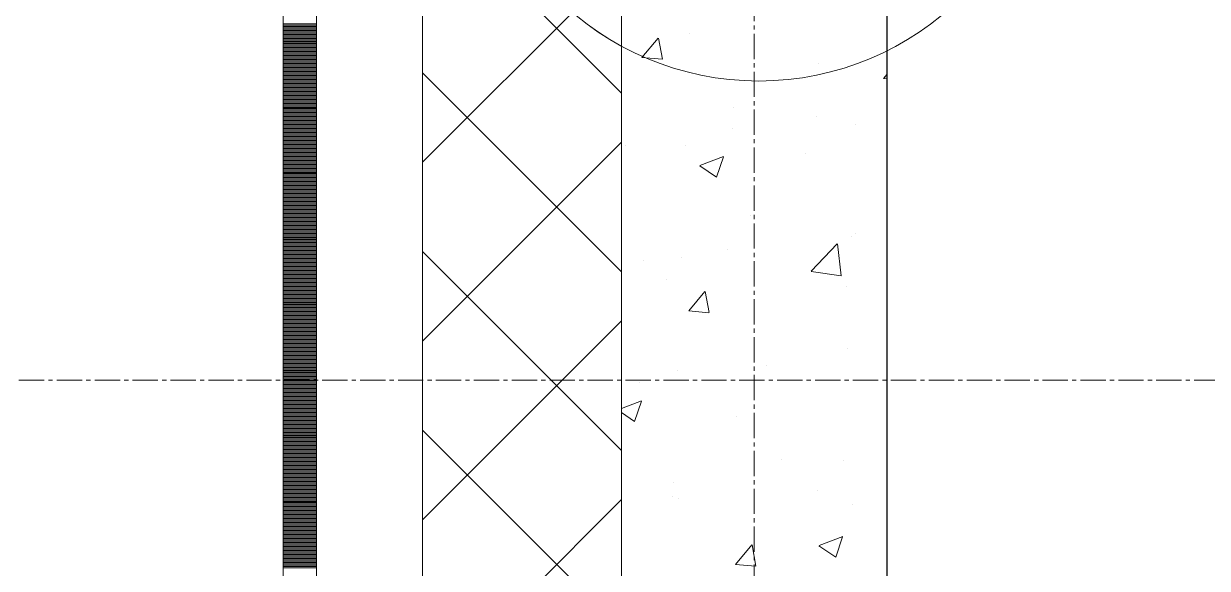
# Model space of a CAD drawing. Header units: millimetres. Extents: x 470010 to 1231400, y -134005 to 421770.
# Drawn here: x 672323 to 673215, y -8853 to -8442 of the extents above; entities that cross this region are included whole.
import ezdxf
from ezdxf.enums import TextEntityAlignment as Align

# ---------------------------------------------------------------- set-up
doc = ezdxf.new("R2010")
doc.units = ezdxf.units.MM
doc.linetypes.add('CENTER2', pattern=[28.575, 19.05, -3.175, 3.175, -3.175])
doc.linetypes.add('DASHED', pattern=[19.05, 12.7, -6.35])
doc.layers.get('Defpoints').update_dxf_attribs({"color": 140})
doc.layers.add('АР_Делит', color=120, linetype='Continuous', lineweight=0, plot=False)
for name, color, linetype, lineweight in [('АР_Стены ПЕНОблок', 52, 'Continuous', 20), ('АР_Тонкая', 254, 'Continuous', 5), ('АР_Утеплитель', 31, 'Continuous', 0), ('АР_Штриховка', 8, 'Continuous', 0)]:
    doc.layers.add(name, color=color, linetype=linetype, lineweight=lineweight)
doc.layers.add('РД_Оси_100', color=7, linetype='Continuous', lineweight=0, true_color=0x525252)
doc.styles.add('style1', font='ARIALN.TTF')

# ---------------------------------------------------------------- blocks, each defined once
blk = doc.blocks.new('СОШ_2200_АР_ОСИ_М100_28.05.24')
at = {"layer": 'АР_Делит', "color": 251, "linetype": 'DASHED', "true_color": 0x636466}
blk.add_lwpolyline([(-355, 13145), (-355, 100855), (37145, 100855), (37145, 129155), (72745, 129155), (72745, 135155), (114955, 135155), (114955, -355)], dxfattribs=at)
at = {"layer": 'РД_Оси_100', "color": 251, "linetype": 'CENTER2', "true_color": 0x636466}
for p, q in [((0, -6155), (0, 139938.679)), ((-5954.958, 84900), (119910, 84900))]:
    blk.add_line(p, q, dxfattribs=at)
blk = doc.blocks.new('A$C9108343f')
at = {"layer": 'АР_Делит', "color": 18, "true_color": 0x000000}
blk.add_circle((7158.34, 92096.92), 216.34, dxfattribs=at)
at = {"layer": 'АР_Стены ПЕНОблок', "color": 18, "linetype": 'Continuous', "lineweight": 20, "true_color": 0x000000}
for p, q in [((7054.96, 97555), (7054.96, 21355)), ((7254.96, 21355), (7254.96, 97555))]:
    blk.add_line(p, q, dxfattribs=at)
at = {"layer": 'АР_Тонкая', "color": 18, "linetype": 'Continuous', "lineweight": 5, "true_color": 0x000000}
for p, q in [((6799.96, 97555), (6799.96, 21355)), ((6824.96, 97555), (6824.96, 21355)), ((6824.96, 21355), (6824.96, 97555)), ((6904.96, 21355), (6904.96, 97555))]:
    blk.add_line(p, q, dxfattribs=at)
at = {"layer": 'АР_Утеплитель', "color": 18, "linetype": 'Continuous', "lineweight": 0, "true_color": 0x000000}
for p, q in [((6904.96, 97555), (6904.96, 21355)), ((7054.96, 21355), (7054.96, 97555))]:
    blk.add_line(p, q, dxfattribs=at)
at = {"layer": 'АР_Штриховка', "color": 18, "linetype": 'Continuous', "lineweight": 0, "true_color": 0x000000}
for p, q in [((7054.96, 91871.44), (6904.96, 92021.44)), ((6904.96, 91819.3), (7054.96, 91969.3)), ((6799.96, 91923.75), (6824.96, 91923.75)), ((6799.96, 91922.75), (6824.96, 91922.75)), ((6799.96, 91921.75), (6824.96, 91921.75)), ((6799.96, 91920.75), (6824.96, 91920.75)), ((6799.96, 91919.75), (6824.96, 91919.75)), ((6799.96, 91918.75), (6824.96, 91918.75)), ((6799.96, 91917.75), (6824.96, 91917.75)), ((6799.96, 91916.75), (6824.96, 91916.75)), ((6799.96, 91915.75), (6824.96, 91915.75)), ((7106.15, 91916.37), (7106.15, 91916.37)), ((6799.96, 91914.75), (6824.96, 91914.75)), ((6799.96, 91913.75), (6824.96, 91913.75)), ((6799.96, 91912.75), (6824.96, 91912.75)), ((6799.96, 91911.75), (6824.96, 91911.75)), ((6799.96, 91910.75), (6824.96, 91910.75)), ((6799.96, 91909.75), (6824.96, 91909.75)), ((6799.96, 91908.75), (6824.96, 91908.75)), ((6799.96, 91907.75), (6824.96, 91907.75)), ((6799.96, 91906.75), (6824.96, 91906.75)), ((7070.24, 91898.36), (7082.49, 91912.95)), ((7085.72, 91897.08), (7082.78, 91913)), ((6799.96, 91905.75), (6824.96, 91905.75)), ((6799.96, 91904.75), (6824.96, 91904.75)), ((6799.96, 91903.75), (6824.96, 91903.75)), ((6799.96, 91902.75), (6824.96, 91902.75)), ((6799.96, 91901.75), (6824.96, 91901.75)), ((6799.96, 91900.75), (6824.96, 91900.75)), ((6799.96, 91899.75), (6824.96, 91899.75)), ((6799.96, 91898.75), (6824.96, 91898.75)), ((6799.96, 91897.75), (6824.96, 91897.75)), ((7070.24, 91898.35), (7085.42, 91897.03)), ((6799.96, 91896.75), (6824.96, 91896.75)), ((6799.96, 91895.75), (6824.96, 91895.75)), ((6799.96, 91894.75), (6824.96, 91894.75)), ((6799.96, 91893.75), (6824.96, 91893.75)), ((6799.96, 91892.75), (6824.96, 91892.75)), ((6799.96, 91891.75), (6824.96, 91891.75)), ((6799.96, 91890.75), (6824.96, 91890.75)), ((6799.96, 91889.75), (6824.96, 91889.75)), ((6799.96, 91888.75), (6824.96, 91888.75)), ((7203.21, 91893.82), (7203.21, 91893.82)), ((6799.96, 91887.75), (6824.96, 91887.75)), ((6799.96, 91886.75), (6824.96, 91886.75)), ((6799.96, 91885.75), (6824.96, 91885.75)), ((6799.96, 91884.75), (6824.96, 91884.75)), ((6799.96, 91883.75), (6824.96, 91883.75)), ((6799.96, 91882.75), (6824.96, 91882.75)), ((6799.96, 91881.75), (6824.96, 91881.75)), ((6799.96, 91880.75), (6824.96, 91880.75)), ((6799.96, 91879.75), (6824.96, 91879.75)), ((7054.96, 91736.74), (6904.96, 91886.74)), ((7252.43, 91882.42), (7254.96, 91885.44)), ((7252.43, 91882.41), (7254.96, 91882.19)), ((6799.96, 91878.75), (6824.96, 91878.75)), ((6799.96, 91877.75), (6824.96, 91877.75)), ((6799.96, 91876.75), (6824.96, 91876.75)), ((6799.96, 91875.75), (6824.96, 91875.75)), ((6799.96, 91874.75), (6824.96, 91874.75)), ((6799.96, 91873.75), (6824.96, 91873.75)), ((6799.96, 91872.75), (6824.96, 91872.75)), ((6799.96, 91871.75), (6824.96, 91871.75)), ((6799.96, 91870.75), (6824.96, 91870.75)), ((6799.96, 91869.75), (6824.96, 91869.75)), ((6799.96, 91868.75), (6824.96, 91868.75)), ((6799.96, 91867.75), (6824.96, 91867.75)), ((6799.96, 91866.75), (6824.96, 91866.75)), ((6799.96, 91865.75), (6824.96, 91865.75)), ((6799.96, 91864.75), (6824.96, 91864.75)), ((6799.96, 91863.75), (6824.96, 91863.75)), ((6799.96, 91862.75), (6824.96, 91862.75)), ((7055.09, 91868.4), (7055.09, 91868.4)), ((6799.96, 91861.75), (6824.96, 91861.75)), ((6799.96, 91860.75), (6824.96, 91860.75)), ((6799.96, 91859.75), (6824.96, 91859.75)), ((6799.96, 91858.75), (6824.96, 91858.75)), ((6799.96, 91857.75), (6824.96, 91857.75)), ((6799.96, 91856.75), (6824.96, 91856.75)), ((6799.96, 91855.75), (6824.96, 91855.75)), ((6799.96, 91854.75), (6824.96, 91854.75)), ((6799.96, 91853.75), (6824.96, 91853.75)), ((7139.63, 91860.27), (7139.63, 91860.27)), ((7201.82, 91853.49), (7201.82, 91853.49)), ((6799.96, 91852.75), (6824.96, 91852.75)), ((6799.96, 91851.75), (6824.96, 91851.75)), ((6799.96, 91850.75), (6824.96, 91850.75)), ((6799.96, 91849.75), (6824.96, 91849.75)), ((6799.96, 91848.75), (6824.96, 91848.75)), ((6799.96, 91847.75), (6824.96, 91847.75)), ((6799.96, 91846.75), (6824.96, 91846.75)), ((6799.96, 91845.75), (6824.96, 91845.75)), ((6799.96, 91844.75), (6824.96, 91844.75)), ((7138.24, 91845.12), (7138.24, 91845.12)), ((7231.36, 91848.08), (7231.36, 91848.08)), ((6799.96, 91843.75), (6824.96, 91843.75)), ((6799.96, 91842.75), (6824.96, 91842.75)), ((6799.96, 91841.75), (6824.96, 91841.75)), ((6799.96, 91840.75), (6824.96, 91840.75)), ((6799.96, 91839.75), (6824.96, 91839.75)), ((6799.96, 91838.75), (6824.96, 91838.75)), ((6799.96, 91837.75), (6824.96, 91837.75)), ((6799.96, 91836.75), (6824.96, 91836.75)), ((6799.96, 91835.75), (6824.96, 91835.75)), ((6799.96, 91834.75), (6824.96, 91834.75)), ((6799.96, 91833.75), (6824.96, 91833.75)), ((6799.96, 91832.75), (6824.96, 91832.75)), ((6799.96, 91831.75), (6824.96, 91831.75)), ((6799.96, 91830.75), (6824.96, 91830.75)), ((6799.96, 91829.75), (6824.96, 91829.75)), ((6799.96, 91828.75), (6824.96, 91828.75)), ((6799.96, 91827.75), (6824.96, 91827.75)), ((6799.96, 91826.75), (6824.96, 91826.75)), ((6904.96, 91684.6), (7054.96, 91834.6)), ((7057.6, 91831.88), (7057.6, 91831.88)), ((7103.06, 91831.82), (7103.06, 91831.82)), ((7193.19, 91826.15), (7193.19, 91826.15)), ((6799.96, 91825.75), (6824.96, 91825.75)), ((6799.96, 91824.75), (6824.96, 91824.75)), ((6799.96, 91823.75), (6824.96, 91823.75)), ((6799.96, 91822.75), (6824.96, 91822.75)), ((6799.96, 91821.75), (6824.96, 91821.75)), ((6799.96, 91820.75), (6824.96, 91820.75)), ((6799.96, 91819.75), (6824.96, 91819.75)), ((6799.96, 91818.75), (6824.96, 91818.75)), ((6799.96, 91817.75), (6824.96, 91817.75)), ((7113.95, 91816.9), (7131.74, 91823.73)), ((7126.53, 91808.21), (7131.68, 91823.56)), ((6799.96, 91816.75), (6824.96, 91816.75)), ((6799.96, 91815.75), (6824.96, 91815.75)), ((6799.96, 91814.75), (6824.96, 91814.75)), ((6799.96, 91813.75), (6824.96, 91813.75)), ((6799.96, 91812.75), (6824.96, 91812.75)), ((6799.96, 91811.75), (6824.96, 91811.75)), ((6799.96, 91810.75), (6824.96, 91810.75)), ((6799.96, 91809.75), (6824.96, 91809.75)), ((6799.96, 91808.75), (6824.96, 91808.75)), ((7113.88, 91816.74), (7126.51, 91808.22)), ((6799.96, 91807.75), (6824.96, 91807.75)), ((6799.96, 91806.75), (6824.96, 91806.75)), ((6799.96, 91805.75), (6824.96, 91805.75)), ((6799.96, 91804.75), (6824.96, 91804.75)), ((6799.96, 91803.75), (6824.96, 91803.75)), ((6799.96, 91802.75), (6824.96, 91802.75)), ((6799.96, 91801.75), (6824.96, 91801.75)), ((6799.96, 91800.75), (6824.96, 91800.75)), ((6799.96, 91799.75), (6824.96, 91799.75)), ((6799.96, 91798.75), (6824.96, 91798.75)), ((6799.96, 91797.75), (6824.96, 91797.75)), ((6799.96, 91796.75), (6824.96, 91796.75)), ((6799.96, 91795.75), (6824.96, 91795.75)), ((6799.96, 91794.75), (6824.96, 91794.75)), ((6799.96, 91793.75), (6824.96, 91793.75)), ((6799.96, 91792.75), (6824.96, 91792.75)), ((6799.96, 91791.75), (6824.96, 91791.75)), ((6799.96, 91790.75), (6824.96, 91790.75)), ((6799.96, 91789.75), (6824.96, 91789.75)), ((6799.96, 91788.75), (6824.96, 91788.75)), ((6799.96, 91787.75), (6824.96, 91787.75)), ((6799.96, 91786.75), (6824.96, 91786.75)), ((6799.96, 91785.75), (6824.96, 91785.75)), ((6799.96, 91784.75), (6824.96, 91784.75)), ((6799.96, 91783.75), (6824.96, 91783.75)), ((6799.96, 91782.75), (6824.96, 91782.75)), ((6799.96, 91781.75), (6824.96, 91781.75)), ((6799.96, 91780.75), (6824.96, 91780.75)), ((6799.96, 91779.75), (6824.96, 91779.75)), ((6799.96, 91778.75), (6824.96, 91778.75)), ((6799.96, 91777.75), (6824.96, 91777.75)), ((6799.96, 91776.75), (6824.96, 91776.75)), ((6799.96, 91775.75), (6824.96, 91775.75)), ((6799.96, 91774.75), (6824.96, 91774.75)), ((6799.96, 91773.75), (6824.96, 91773.75)), ((6799.96, 91772.75), (6824.96, 91772.75)), ((7152.09, 91779.51), (7152.09, 91779.51)), ((6799.96, 91771.75), (6824.96, 91771.75)), ((6799.96, 91770.75), (6824.96, 91770.75)), ((6799.96, 91769.75), (6824.96, 91769.75)), ((6799.96, 91768.75), (6824.96, 91768.75)), ((6799.96, 91767.75), (6824.96, 91767.75)), ((6799.96, 91766.75), (6824.96, 91766.75)), ((6799.96, 91765.75), (6824.96, 91765.75)), ((6799.96, 91764.75), (6824.96, 91764.75)), ((6799.96, 91763.75), (6824.96, 91763.75)), ((7231.2, 91765.97), (7231.2, 91765.97)), ((6799.96, 91762.75), (6824.96, 91762.75)), ((6799.96, 91761.75), (6824.96, 91761.75)), ((6799.96, 91760.75), (6824.96, 91760.75)), ((6799.96, 91759.75), (6824.96, 91759.75)), ((6799.96, 91758.75), (6824.96, 91758.75)), ((6799.96, 91757.75), (6824.96, 91757.75)), ((6799.96, 91756.75), (6824.96, 91756.75)), ((6799.96, 91755.75), (6824.96, 91755.75)), ((7197.73, 91737.25), (7217.51, 91757.87)), ((7220.4, 91733.76), (7217.59, 91757.88)), ((7228.27, 91763.52), (7228.27, 91763.52)), ((6799.96, 91754.75), (6824.96, 91754.75)), ((6799.96, 91753.75), (6824.96, 91753.75)), ((6799.96, 91752.75), (6824.96, 91752.75)), ((6799.96, 91751.75), (6824.96, 91751.75)), ((6799.96, 91750.75), (6824.96, 91750.75)), ((6799.96, 91749.75), (6824.96, 91749.75)), ((6799.96, 91748.75), (6824.96, 91748.75)), ((6799.96, 91747.75), (6824.96, 91747.75)), ((6799.96, 91746.75), (6824.96, 91746.75)), ((7054.96, 91602.03), (6904.96, 91752.03)), ((7099.97, 91747.26), (7099.97, 91747.26)), ((7135, 91753.31), (7135, 91753.31)), ((6799.96, 91745.75), (6824.96, 91745.75)), ((6799.96, 91744.75), (6824.96, 91744.75)), ((6799.96, 91743.75), (6824.96, 91743.75)), ((6799.96, 91742.75), (6824.96, 91742.75)), ((6799.96, 91741.75), (6824.96, 91741.75)), ((6799.96, 91740.75), (6824.96, 91740.75)), ((6799.96, 91739.75), (6824.96, 91739.75)), ((6799.96, 91738.75), (6824.96, 91738.75)), ((6799.96, 91737.75), (6824.96, 91737.75)), ((7071.42, 91744.94), (7071.42, 91744.94)), ((7197.79, 91737.12), (7220.38, 91733.62)), ((6799.96, 91736.75), (6824.96, 91736.75)), ((6799.96, 91735.75), (6824.96, 91735.75)), ((6799.96, 91734.75), (6824.96, 91734.75)), ((6799.96, 91733.75), (6824.96, 91733.75)), ((6799.96, 91732.75), (6824.96, 91732.75)), ((6799.96, 91731.75), (6824.96, 91731.75)), ((6799.96, 91730.75), (6824.96, 91730.75)), ((6799.96, 91729.75), (6824.96, 91729.75)), ((6799.96, 91728.75), (6824.96, 91728.75)), ((7089.1, 91731.16), (7089.1, 91731.16)), ((6799.96, 91727.75), (6824.96, 91727.75)), ((6799.96, 91726.75), (6824.96, 91726.75)), ((6799.96, 91725.75), (6824.96, 91725.75)), ((6799.96, 91724.75), (6824.96, 91724.75)), ((6799.96, 91723.75), (6824.96, 91723.75)), ((6799.96, 91722.75), (6824.96, 91722.75)), ((6799.96, 91721.75), (6824.96, 91721.75)), ((6799.96, 91720.75), (6824.96, 91720.75)), ((6799.96, 91719.75), (6824.96, 91719.75)), ((7105.48, 91707.3), (7117.73, 91721.89)), ((7120.96, 91706.02), (7118.02, 91721.94)), ((7224.69, 91725.43), (7224.69, 91725.43)), ((6799.96, 91718.75), (6824.96, 91718.75)), ((6799.96, 91717.75), (6824.96, 91717.75)), ((6799.96, 91716.75), (6824.96, 91716.75)), ((6799.96, 91715.75), (6824.96, 91715.75)), ((6799.96, 91714.75), (6824.96, 91714.75)), ((6799.96, 91713.75), (6824.96, 91713.75)), ((6799.96, 91712.75), (6824.96, 91712.75)), ((6799.96, 91711.75), (6824.96, 91711.75)), ((6799.96, 91710.75), (6824.96, 91710.75)), ((6799.96, 91709.75), (6824.96, 91709.75)), ((6799.96, 91708.75), (6824.96, 91708.75)), ((6799.96, 91707.75), (6824.96, 91707.75)), ((6799.96, 91706.75), (6824.96, 91706.75)), ((6799.96, 91705.75), (6824.96, 91705.75)), ((6799.96, 91704.75), (6824.96, 91704.75)), ((6799.96, 91703.75), (6824.96, 91703.75)), ((6799.96, 91702.75), (6824.96, 91702.75)), ((6799.96, 91701.75), (6824.96, 91701.75)), ((7105.48, 91707.3), (7120.67, 91705.97)), ((6799.96, 91700.75), (6824.96, 91700.75)), ((6799.96, 91699.75), (6824.96, 91699.75)), ((6799.96, 91698.75), (6824.96, 91698.75)), ((6799.96, 91697.75), (6824.96, 91697.75)), ((6799.96, 91696.75), (6824.96, 91696.75)), ((6799.96, 91695.75), (6824.96, 91695.75)), ((6799.96, 91694.75), (6824.96, 91694.75)), ((6799.96, 91693.75), (6824.96, 91693.75)), ((6799.96, 91692.75), (6824.96, 91692.75)), ((6904.96, 91549.89), (7054.96, 91699.89)), ((6799.96, 91691.75), (6824.96, 91691.75)), ((6799.96, 91690.75), (6824.96, 91690.75)), ((6799.96, 91689.75), (6824.96, 91689.75)), ((6799.96, 91688.75), (6824.96, 91688.75)), ((6799.96, 91687.75), (6824.96, 91687.75)), ((6799.96, 91686.75), (6824.96, 91686.75)), ((6799.96, 91685.75), (6824.96, 91685.75)), ((6799.96, 91684.75), (6824.96, 91684.75)), ((6799.96, 91683.75), (6824.96, 91683.75)), ((6799.96, 91682.75), (6824.96, 91682.75)), ((6799.96, 91681.75), (6824.96, 91681.75)), ((6799.96, 91680.75), (6824.96, 91680.75)), ((6799.96, 91679.75), (6824.96, 91679.75)), ((6799.96, 91678.75), (6824.96, 91678.75)), ((6799.96, 91677.75), (6824.96, 91677.75)), ((6799.96, 91676.75), (6824.96, 91676.75)), ((6799.96, 91675.75), (6824.96, 91675.75)), ((6799.96, 91674.75), (6824.96, 91674.75)), ((7225.18, 91678.97), (7225.18, 91678.97)), ((6799.96, 91673.75), (6824.96, 91673.75)), ((6799.96, 91672.75), (6824.96, 91672.75)), ((6799.96, 91671.75), (6824.96, 91671.75)), ((6799.96, 91670.75), (6824.96, 91670.75)), ((6799.96, 91669.75), (6824.96, 91669.75)), ((6799.96, 91668.75), (6824.96, 91668.75)), ((6799.96, 91667.75), (6824.96, 91667.75)), ((6799.96, 91666.75), (6824.96, 91666.75)), ((6799.96, 91665.75), (6824.96, 91665.75)), ((7164.38, 91665.79), (7164.38, 91665.79)), ((6799.96, 91664.75), (6824.96, 91664.75)), ((6799.96, 91663.75), (6824.96, 91663.75)), ((6799.96, 91662.75), (6824.96, 91662.75)), ((6799.96, 91661.75), (6824.96, 91661.75)), ((6799.96, 91660.75), (6824.96, 91660.75)), ((6799.96, 91659.75), (6824.96, 91659.75)), ((6799.96, 91658.75), (6824.96, 91658.75)), ((6799.96, 91657.75), (6824.96, 91657.75)), ((6799.96, 91656.75), (6824.96, 91656.75)), ((7096.88, 91662.71), (7096.88, 91662.71)), ((6799.96, 91655.75), (6824.96, 91655.75)), ((6799.96, 91654.75), (6824.96, 91654.75)), ((6799.96, 91653.75), (6824.96, 91653.75)), ((6799.96, 91652.75), (6824.96, 91652.75)), ((6799.96, 91651.75), (6824.96, 91651.75)), ((6799.96, 91650.75), (6824.96, 91650.75)), ((6799.96, 91649.75), (6824.96, 91649.75)), ((6799.96, 91648.75), (6824.96, 91648.75)), ((6799.96, 91647.75), (6824.96, 91647.75)), ((7068.18, 91653.13), (7068.18, 91653.13)), ((6799.96, 91646.75), (6824.96, 91646.75)), ((6799.96, 91645.75), (6824.96, 91645.75)), ((6799.96, 91644.75), (6824.96, 91644.75)), ((6799.96, 91643.75), (6824.96, 91643.75)), ((6799.96, 91642.75), (6824.96, 91642.75)), ((6799.96, 91641.75), (6824.96, 91641.75)), ((6799.96, 91640.75), (6824.96, 91640.75)), ((6799.96, 91639.75), (6824.96, 91639.75)), ((7054.96, 91633.79), (7069.94, 91639.54)), ((7064.73, 91624.02), (7069.88, 91639.37)), ((6799.96, 91638.75), (6824.96, 91638.75)), ((6799.96, 91637.75), (6824.96, 91637.75)), ((6799.96, 91636.75), (6824.96, 91636.75)), ((6799.96, 91635.75), (6824.96, 91635.75)), ((6799.96, 91634.75), (6824.96, 91634.75)), ((6799.96, 91633.75), (6824.96, 91633.75)), ((6799.96, 91632.75), (6824.96, 91632.75)), ((6799.96, 91631.75), (6824.96, 91631.75)), ((6799.96, 91630.75), (6824.96, 91630.75)), ((7054.96, 91630.61), (7064.71, 91624.03)), ((6799.96, 91629.75), (6824.96, 91629.75)), ((6799.96, 91628.75), (6824.96, 91628.75)), ((6799.96, 91627.75), (6824.96, 91627.75)), ((6799.96, 91626.75), (6824.96, 91626.75)), ((6799.96, 91625.75), (6824.96, 91625.75)), ((6799.96, 91624.75), (6824.96, 91624.75)), ((6799.96, 91623.75), (6824.96, 91623.75)), ((6799.96, 91622.75), (6824.96, 91622.75)), ((6799.96, 91621.75), (6824.96, 91621.75)), ((7141.6, 91627.96), (7141.6, 91627.96)), ((6799.96, 91620.75), (6824.96, 91620.75)), ((6799.96, 91619.75), (6824.96, 91619.75)), ((6799.96, 91618.75), (6824.96, 91618.75)), ((6799.96, 91617.75), (6824.96, 91617.75)), ((6799.96, 91616.75), (6824.96, 91616.75)), ((6799.96, 91615.75), (6824.96, 91615.75)), ((6799.96, 91614.75), (6824.96, 91614.75)), ((6799.96, 91613.75), (6824.96, 91613.75)), ((6799.96, 91612.75), (6824.96, 91612.75)), ((7054.96, 91467.33), (6904.96, 91617.33)), ((6799.96, 91611.75), (6824.96, 91611.75)), ((6799.96, 91610.75), (6824.96, 91610.75)), ((6799.96, 91609.75), (6824.96, 91609.75)), ((6799.96, 91608.75), (6824.96, 91608.75)), ((6799.96, 91607.75), (6824.96, 91607.75)), ((6799.96, 91606.75), (6824.96, 91606.75)), ((6799.96, 91605.75), (6824.96, 91605.75)), ((6799.96, 91604.75), (6824.96, 91604.75)), ((6799.96, 91603.75), (6824.96, 91603.75)), ((6799.96, 91602.75), (6824.96, 91602.75)), ((6799.96, 91601.75), (6824.96, 91601.75)), ((6799.96, 91600.75), (6824.96, 91600.75)), ((6799.96, 91599.75), (6824.96, 91599.75)), ((6799.96, 91598.75), (6824.96, 91598.75)), ((6799.96, 91597.75), (6824.96, 91597.75)), ((6799.96, 91596.75), (6824.96, 91596.75)), ((6799.96, 91595.75), (6824.96, 91595.75)), ((6799.96, 91594.75), (6824.96, 91594.75)), ((7175.23, 91595.63), (7175.23, 91595.63)), ((7222.09, 91594.41), (7222.09, 91594.41)), ((6799.96, 91593.75), (6824.96, 91593.75)), ((6799.96, 91592.75), (6824.96, 91592.75)), ((6799.96, 91591.75), (6824.96, 91591.75)), ((6799.96, 91590.75), (6824.96, 91590.75)), ((6799.96, 91589.75), (6824.96, 91589.75)), ((6799.96, 91588.75), (6824.96, 91588.75)), ((6799.96, 91587.75), (6824.96, 91587.75)), ((6799.96, 91586.75), (6824.96, 91586.75)), ((6799.96, 91585.75), (6824.96, 91585.75)), ((6799.96, 91584.75), (6824.96, 91584.75)), ((6799.96, 91583.75), (6824.96, 91583.75)), ((6799.96, 91582.75), (6824.96, 91582.75)), ((6799.96, 91581.75), (6824.96, 91581.75)), ((6799.96, 91580.75), (6824.96, 91580.75)), ((6799.96, 91579.75), (6824.96, 91579.75)), ((6799.96, 91578.75), (6824.96, 91578.75)), ((6799.96, 91577.75), (6824.96, 91577.75)), ((6799.96, 91576.75), (6824.96, 91576.75)), ((7093.8, 91578.15), (7093.8, 91578.15)), ((6799.96, 91575.75), (6824.96, 91575.75)), ((6799.96, 91574.75), (6824.96, 91574.75)), ((6799.96, 91573.75), (6824.96, 91573.75)), ((6799.96, 91572.75), (6824.96, 91572.75)), ((6799.96, 91571.75), (6824.96, 91571.75)), ((6799.96, 91570.75), (6824.96, 91570.75)), ((6799.96, 91569.75), (6824.96, 91569.75)), ((6799.96, 91568.75), (6824.96, 91568.75)), ((6799.96, 91567.75), (6824.96, 91567.75)), ((7202.47, 91572.19), (7202.47, 91572.19)), ((6799.96, 91566.75), (6824.96, 91566.75)), ((6799.96, 91565.75), (6824.96, 91565.75)), ((6799.96, 91564.75), (6824.96, 91564.75)), ((6799.96, 91563.75), (6824.96, 91563.75)), ((6799.96, 91562.75), (6824.96, 91562.75)), ((6799.96, 91561.75), (6824.96, 91561.75)), ((6799.96, 91560.75), (6824.96, 91560.75)), ((6799.96, 91559.75), (6824.96, 91559.75)), ((6799.96, 91558.75), (6824.96, 91558.75)), ((6904.96, 91415.19), (7054.96, 91565.19)), ((7093.19, 91567.24), (7093.19, 91567.24)), ((7097.56, 91565.61), (7097.56, 91565.61)), ((7228.78, 91561.52), (7228.78, 91561.52)), ((6799.96, 91557.75), (6824.96, 91557.75)), ((6799.96, 91556.75), (6824.96, 91556.75)), ((6799.96, 91555.75), (6824.96, 91555.75)), ((6799.96, 91554.75), (6824.96, 91554.75)), ((6799.96, 91553.75), (6824.96, 91553.75)), ((6799.96, 91552.75), (6824.96, 91552.75)), ((6799.96, 91551.75), (6824.96, 91551.75)), ((6799.96, 91550.75), (6824.96, 91550.75)), ((6799.96, 91549.75), (6824.96, 91549.75)), ((6799.96, 91548.75), (6824.96, 91548.75)), ((6799.96, 91547.75), (6824.96, 91547.75)), ((6799.96, 91546.75), (6824.96, 91546.75)), ((6799.96, 91545.75), (6824.96, 91545.75)), ((6799.96, 91544.75), (6824.96, 91544.75)), ((6799.96, 91543.75), (6824.96, 91543.75)), ((6799.96, 91542.75), (6824.96, 91542.75)), ((6799.96, 91541.75), (6824.96, 91541.75)), ((6799.96, 91540.75), (6824.96, 91540.75)), ((6799.96, 91539.75), (6824.96, 91539.75)), ((6799.96, 91538.75), (6824.96, 91538.75)), ((6799.96, 91537.75), (6824.96, 91537.75)), ((6799.96, 91536.75), (6824.96, 91536.75)), ((6799.96, 91535.75), (6824.96, 91535.75)), ((6799.96, 91534.75), (6824.96, 91534.75)), ((6799.96, 91533.75), (6824.96, 91533.75)), ((6799.96, 91532.75), (6824.96, 91532.75)), ((6799.96, 91531.75), (6824.96, 91531.75)), ((7203.77, 91530.45), (7221.55, 91537.28)), ((7216.34, 91521.76), (7221.49, 91537.11)), ((6799.96, 91530.75), (6824.96, 91530.75)), ((6799.96, 91529.75), (6824.96, 91529.75)), ((6799.96, 91528.75), (6824.96, 91528.75)), ((6799.96, 91527.75), (6824.96, 91527.75)), ((6799.96, 91526.75), (6824.96, 91526.75)), ((6799.96, 91525.75), (6824.96, 91525.75)), ((6799.96, 91524.75), (6824.96, 91524.75)), ((6799.96, 91523.75), (6824.96, 91523.75)), ((7140.73, 91516.24), (7152.97, 91530.84)), ((7156.2, 91514.97), (7153.27, 91530.89)), ((7203.69, 91530.28), (7216.33, 91521.76)), ((6799.96, 91522.75), (6824.96, 91522.75)), ((6799.96, 91521.75), (6824.96, 91521.75)), ((6799.96, 91520.75), (6824.96, 91520.75)), ((6799.96, 91519.75), (6824.96, 91519.75)), ((6799.96, 91518.75), (6824.96, 91518.75)), ((6799.96, 91517.75), (6824.96, 91517.75)), ((6799.96, 91516.75), (6824.96, 91516.75)), ((6799.96, 91515.75), (6824.96, 91515.75)), ((6799.96, 91514.75), (6824.96, 91514.75)), ((7140.73, 91516.24), (7155.91, 91514.91)), ((6799.96, 91513.75), (6824.96, 91513.75))]:
    blk.add_line(p, q, dxfattribs=at)
at = {"layer": 'РД_Оси_100'}
blk.add_blockref('СОШ_2200_АР_ОСИ_М100_28.05.24', (7154.96, 6755), dxfattribs=at)
at = {"layer": 'Defpoints', "color": 18, "true_color": 0x000000, "style": 'style1'}
for p in [(143949.34, 316089.12), (143974.98, 281639.5), (143890.4, 273244.71), (143839.99, 264276.81), (143967.75, 254892.38), (12251.96, 104178.14), (12382.58, 96023.14)]:
    blk.add_attdef('АР-ПОМЕЩЕНИЕ:НАИМЕНОВАНИЕ', text='', height=100, dxfattribs=at).set_placement(p, align=Align.MIDDLE)
at = {"layer": 'Defpoints', "color": 18, "true_color": 0x000000, "style": 'style1', "flags": 8}
for p in [(143951.3, 279099.09), (143848.34, 269251.11), (143875.33, 260094.25), (144049.74, 250824.7), (163419.28, 238153.36), (155897.46, 237965.97), (183037.2, 237965.97), (143342.94, 237876.19)]:
    blk.add_attdef('АР-ПОМЕЩЕНИЕ:НАИМЕНОВАНИЕ', text='', height=100, dxfattribs=at).set_placement(p, align=Align.MIDDLE)

msp = doc.modelspace()

# ---------------------------------------------------------------- linework, layer by layer
at = {"layer": 'АР_Делит', "color": 18, "true_color": 0x000000}
msp.add_circle((672876.957, -8269.322), 216.336, dxfattribs=at)
at = {"layer": 'АР_Стены ПЕНОблок', "color": 18, "linetype": 'Continuous', "lineweight": 20, "true_color": 0x000000}
for p, q in [((672773.57, -2811.242), (672773.57, -79011.242)), ((672973.57, -79011.242), (672973.57, -2811.242))]:
    msp.add_line(p, q, dxfattribs=at)
at = {"layer": 'АР_Тонкая', "color": 18, "linetype": 'Continuous', "lineweight": 5, "true_color": 0x000000}
for p, q in [((672518.57, -2811.242), (672518.57, -79011.242)), ((672543.57, -2811.242), (672543.57, -79011.242)), ((672543.57, -79011.242), (672543.57, -2811.242)), ((672623.57, -79011.242), (672623.57, -2811.242))]:
    msp.add_line(p, q, dxfattribs=at)
at = {"layer": 'АР_Утеплитель', "color": 18, "linetype": 'Continuous', "lineweight": 0, "true_color": 0x000000}
for p, q in [((672623.57, -2811.242), (672623.57, -79011.242)), ((672773.57, -79011.242), (672773.57, -2811.242))]:
    msp.add_line(p, q, dxfattribs=at)
at = {"layer": 'АР_Штриховка', "color": 18, "linetype": 'Continuous', "lineweight": 0, "true_color": 0x000000}
for p, q in [((672773.57, -8494.803), (672623.57, -8344.803)), ((672623.57, -8546.94), (672773.57, -8396.94)), ((672518.57, -8442.492), (672543.57, -8442.492)), ((672518.57, -8443.492), (672543.57, -8443.492)), ((672518.57, -8444.492), (672543.57, -8444.492)), ((672518.57, -8445.492), (672543.57, -8445.492)), ((672518.57, -8446.492), (672543.57, -8446.492)), ((672518.57, -8447.492), (672543.57, -8447.492)), ((672518.57, -8448.492), (672543.57, -8448.492)), ((672518.57, -8449.492), (672543.57, -8449.492)), ((672518.57, -8450.492), (672543.57, -8450.492)), ((672518.57, -8451.492), (672543.57, -8451.492)), ((672518.57, -8452.492), (672543.57, -8452.492)), ((672518.57, -8453.492), (672543.57, -8453.492)), ((672518.57, -8454.492), (672543.57, -8454.492)), ((672518.57, -8455.492), (672543.57, -8455.492)), ((672518.57, -8456.492), (672543.57, -8456.492)), ((672788.853, -8467.884), (672801.098, -8453.291)), ((672804.329, -8469.162), (672801.392, -8453.241)), ((672518.57, -8457.492), (672543.57, -8457.492)), ((672518.57, -8458.492), (672543.57, -8458.492)), ((672518.57, -8459.492), (672543.57, -8459.492)), ((672518.57, -8460.492), (672543.57, -8460.492)), ((672518.57, -8461.492), (672543.57, -8461.492)), ((672518.57, -8462.492), (672543.57, -8462.492)), ((672518.57, -8463.492), (672543.57, -8463.492)), ((672518.57, -8464.492), (672543.57, -8464.492)), ((672518.57, -8465.492), (672543.57, -8465.492)), ((672518.57, -8466.492), (672543.57, -8466.492)), ((672518.57, -8467.492), (672543.57, -8467.492)), ((672518.57, -8468.492), (672543.57, -8468.492)), ((672518.57, -8469.492), (672543.57, -8469.492)), ((672518.57, -8470.492), (672543.57, -8470.492)), ((672518.57, -8471.492), (672543.57, -8471.492)), ((672518.57, -8472.492), (672543.57, -8472.492)), ((672518.57, -8473.492), (672543.57, -8473.492)), ((672518.57, -8474.492), (672543.57, -8474.492)), ((672788.853, -8467.888), (672804.035, -8469.217)), ((672518.57, -8475.492), (672543.57, -8475.492)), ((672518.57, -8476.492), (672543.57, -8476.492)), ((672518.57, -8477.492), (672543.57, -8477.492)), ((672518.57, -8478.492), (672543.57, -8478.492)), ((672518.57, -8479.492), (672543.57, -8479.492)), ((672518.57, -8480.492), (672543.57, -8480.492)), ((672518.57, -8481.492), (672543.57, -8481.492)), ((672518.57, -8482.492), (672543.57, -8482.492)), ((672518.57, -8483.492), (672543.57, -8483.492)), ((672773.57, -8629.507), (672623.57, -8479.507)), ((672971.037, -8483.827), (672973.57, -8484.049)), ((672971.038, -8483.823), (672973.57, -8480.805)), ((672518.57, -8484.492), (672543.57, -8484.492)), ((672518.57, -8485.492), (672543.57, -8485.492)), ((672518.57, -8486.492), (672543.57, -8486.492)), ((672518.57, -8487.492), (672543.57, -8487.492)), ((672518.57, -8488.492), (672543.57, -8488.492)), ((672518.57, -8489.492), (672543.57, -8489.492)), ((672518.57, -8490.492), (672543.57, -8490.492)), ((672518.57, -8491.492), (672543.57, -8491.492)), ((672518.57, -8492.492), (672543.57, -8492.492)), ((672518.57, -8493.492), (672543.57, -8493.492)), ((672518.57, -8494.492), (672543.57, -8494.492)), ((672518.57, -8495.492), (672543.57, -8495.492)), ((672518.57, -8496.492), (672543.57, -8496.492)), ((672518.57, -8497.492), (672543.57, -8497.492)), ((672518.57, -8498.492), (672543.57, -8498.492)), ((672518.57, -8499.492), (672543.57, -8499.492)), ((672518.57, -8500.492), (672543.57, -8500.492)), ((672518.57, -8501.492), (672543.57, -8501.492)), ((672518.57, -8502.492), (672543.57, -8502.492)), ((672518.57, -8503.492), (672543.57, -8503.492)), ((672518.57, -8504.492), (672543.57, -8504.492)), ((672518.57, -8505.492), (672543.57, -8505.492)), ((672518.57, -8506.492), (672543.57, -8506.492)), ((672518.57, -8507.492), (672543.57, -8507.492)), ((672518.57, -8508.492), (672543.57, -8508.492)), ((672518.57, -8509.492), (672543.57, -8509.492)), ((672518.57, -8510.492), (672543.57, -8510.492)), ((672518.57, -8511.492), (672543.57, -8511.492)), ((672518.57, -8512.492), (672543.57, -8512.492)), ((672518.57, -8513.492), (672543.57, -8513.492)), ((672518.57, -8514.492), (672543.57, -8514.492)), ((672518.57, -8515.492), (672543.57, -8515.492)), ((672518.57, -8516.492), (672543.57, -8516.492)), ((672518.57, -8517.492), (672543.57, -8517.492)), ((672518.57, -8518.492), (672543.57, -8518.492)), ((672518.57, -8519.492), (672543.57, -8519.492)), ((672518.57, -8520.492), (672543.57, -8520.492)), ((672518.57, -8521.492), (672543.57, -8521.492)), ((672518.57, -8522.492), (672543.57, -8522.492)), ((672518.57, -8523.492), (672543.57, -8523.492)), ((672518.57, -8524.492), (672543.57, -8524.492)), ((672518.57, -8525.492), (672543.57, -8525.492)), ((672518.57, -8526.492), (672543.57, -8526.492)), ((672518.57, -8527.492), (672543.57, -8527.492)), ((672518.57, -8528.492), (672543.57, -8528.492)), ((672518.57, -8529.492), (672543.57, -8529.492)), ((672518.57, -8530.492), (672543.57, -8530.492)), ((672518.57, -8531.492), (672543.57, -8531.492)), ((672518.57, -8532.492), (672543.57, -8532.492)), ((672518.57, -8533.492), (672543.57, -8533.492)), ((672518.57, -8534.492), (672543.57, -8534.492)), ((672518.57, -8535.492), (672543.57, -8535.492)), ((672518.57, -8536.492), (672543.57, -8536.492)), ((672518.57, -8537.492), (672543.57, -8537.492)), ((672623.57, -8681.644), (672773.57, -8531.644)), ((672518.57, -8538.492), (672543.57, -8538.492)), ((672518.57, -8539.492), (672543.57, -8539.492)), ((672518.57, -8540.492), (672543.57, -8540.492)), ((672518.57, -8541.492), (672543.57, -8541.492)), ((672518.57, -8542.492), (672543.57, -8542.492)), ((672518.57, -8543.492), (672543.57, -8543.492)), ((672518.57, -8544.492), (672543.57, -8544.492)), ((672518.57, -8545.492), (672543.57, -8545.492)), ((672518.57, -8546.492), (672543.57, -8546.492)), ((672832.565, -8549.34), (672850.35, -8542.513)), ((672845.142, -8558.032), (672850.292, -8542.683)), ((672518.57, -8547.492), (672543.57, -8547.492)), ((672518.57, -8548.492), (672543.57, -8548.492)), ((672518.57, -8549.492), (672543.57, -8549.492)), ((672518.57, -8550.492), (672543.57, -8550.492)), ((672518.57, -8551.492), (672543.57, -8551.492)), ((672518.57, -8552.492), (672543.57, -8552.492)), ((672518.57, -8553.492), (672543.57, -8553.492)), ((672518.57, -8554.492), (672543.57, -8554.492)), ((672832.491, -8549.504), (672845.126, -8558.026)), ((672518.57, -8555.492), (672543.57, -8555.492)), ((672518.57, -8556.492), (672543.57, -8556.492)), ((672518.57, -8557.492), (672543.57, -8557.492)), ((672518.57, -8558.492), (672543.57, -8558.492)), ((672518.57, -8559.492), (672543.57, -8559.492)), ((672518.57, -8560.492), (672543.57, -8560.492)), ((672518.57, -8561.492), (672543.57, -8561.492)), ((672518.57, -8562.492), (672543.57, -8562.492)), ((672518.57, -8563.492), (672543.57, -8563.492)), ((672518.57, -8564.492), (672543.57, -8564.492)), ((672518.57, -8565.492), (672543.57, -8565.492)), ((672518.57, -8566.492), (672543.57, -8566.492)), ((672518.57, -8567.492), (672543.57, -8567.492)), ((672518.57, -8568.492), (672543.57, -8568.492)), ((672518.57, -8569.492), (672543.57, -8569.492)), ((672518.57, -8570.492), (672543.57, -8570.492)), ((672518.57, -8571.492), (672543.57, -8571.492)), ((672518.57, -8572.492), (672543.57, -8572.492)), ((672518.57, -8573.492), (672543.57, -8573.492)), ((672518.57, -8574.492), (672543.57, -8574.492)), ((672518.57, -8575.492), (672543.57, -8575.492)), ((672518.57, -8576.492), (672543.57, -8576.492)), ((672518.57, -8577.492), (672543.57, -8577.492)), ((672518.57, -8578.492), (672543.57, -8578.492)), ((672518.57, -8579.492), (672543.57, -8579.492)), ((672518.57, -8580.492), (672543.57, -8580.492)), ((672518.57, -8581.492), (672543.57, -8581.492)), ((672518.57, -8582.492), (672543.57, -8582.492)), ((672518.57, -8583.492), (672543.57, -8583.492)), ((672518.57, -8584.492), (672543.57, -8584.492)), ((672518.57, -8585.492), (672543.57, -8585.492)), ((672518.57, -8586.492), (672543.57, -8586.492)), ((672518.57, -8587.492), (672543.57, -8587.492)), ((672518.57, -8588.492), (672543.57, -8588.492)), ((672518.57, -8589.492), (672543.57, -8589.492)), ((672518.57, -8590.492), (672543.57, -8590.492)), ((672518.57, -8591.492), (672543.57, -8591.492)), ((672518.57, -8592.492), (672543.57, -8592.492)), ((672518.57, -8593.492), (672543.57, -8593.492)), ((672518.57, -8594.492), (672543.57, -8594.492)), ((672518.57, -8595.492), (672543.57, -8595.492)), ((672518.57, -8596.492), (672543.57, -8596.492)), ((672518.57, -8597.492), (672543.57, -8597.492)), ((672518.57, -8598.492), (672543.57, -8598.492)), ((672518.57, -8599.492), (672543.57, -8599.492)), ((672518.57, -8600.492), (672543.57, -8600.492)), ((672518.57, -8601.492), (672543.57, -8601.492)), ((672518.57, -8602.492), (672543.57, -8602.492)), ((672518.57, -8603.492), (672543.57, -8603.492)), ((672518.57, -8604.492), (672543.57, -8604.492)), ((672518.57, -8605.492), (672543.57, -8605.492)), ((672518.57, -8606.492), (672543.57, -8606.492)), ((672518.57, -8607.492), (672543.57, -8607.492)), ((672518.57, -8608.492), (672543.57, -8608.492)), ((672916.339, -8628.989), (672936.123, -8608.37)), ((672939.012, -8632.483), (672936.205, -8608.361)), ((672518.57, -8609.492), (672543.57, -8609.492)), ((672518.57, -8610.492), (672543.57, -8610.492)), ((672518.57, -8611.492), (672543.57, -8611.492)), ((672518.57, -8612.492), (672543.57, -8612.492)), ((672518.57, -8613.492), (672543.57, -8613.492)), ((672518.57, -8614.492), (672543.57, -8614.492)), ((672518.57, -8615.492), (672543.57, -8615.492)), ((672518.57, -8616.492), (672543.57, -8616.492)), ((672518.57, -8617.492), (672543.57, -8617.492)), ((672773.57, -8764.211), (672623.57, -8614.211)), ((672518.57, -8618.492), (672543.57, -8618.492)), ((672518.57, -8619.492), (672543.57, -8619.492)), ((672518.57, -8620.492), (672543.57, -8620.492)), ((672518.57, -8621.492), (672543.57, -8621.492)), ((672518.57, -8622.492), (672543.57, -8622.492)), ((672518.57, -8623.492), (672543.57, -8623.492)), ((672518.57, -8624.492), (672543.57, -8624.492)), ((672518.57, -8625.492), (672543.57, -8625.492)), ((672518.57, -8626.492), (672543.57, -8626.492)), ((672518.57, -8627.492), (672543.57, -8627.492)), ((672518.57, -8628.492), (672543.57, -8628.492)), ((672518.57, -8629.492), (672543.57, -8629.492)), ((672518.57, -8630.492), (672543.57, -8630.492)), ((672518.57, -8631.492), (672543.57, -8631.492)), ((672518.57, -8632.492), (672543.57, -8632.492)), ((672518.57, -8633.492), (672543.57, -8633.492)), ((672518.57, -8634.492), (672543.57, -8634.492)), ((672518.57, -8635.492), (672543.57, -8635.492)), ((672916.4, -8629.118), (672938.99, -8632.622)), ((672518.57, -8636.492), (672543.57, -8636.492)), ((672518.57, -8637.492), (672543.57, -8637.492)), ((672518.57, -8638.492), (672543.57, -8638.492)), ((672518.57, -8639.492), (672543.57, -8639.492)), ((672518.57, -8640.492), (672543.57, -8640.492)), ((672518.57, -8641.492), (672543.57, -8641.492)), ((672518.57, -8642.492), (672543.57, -8642.492)), ((672518.57, -8643.492), (672543.57, -8643.492)), ((672518.57, -8644.492), (672543.57, -8644.492)), ((672824.096, -8658.941), (672836.342, -8644.347)), ((672839.572, -8660.219), (672836.635, -8644.298)), ((672518.57, -8645.492), (672543.57, -8645.492)), ((672518.57, -8646.492), (672543.57, -8646.492)), ((672518.57, -8647.492), (672543.57, -8647.492)), ((672518.57, -8648.492), (672543.57, -8648.492)), ((672518.57, -8649.492), (672543.57, -8649.492)), ((672518.57, -8650.492), (672543.57, -8650.492)), ((672518.57, -8651.492), (672543.57, -8651.492)), ((672518.57, -8652.492), (672543.57, -8652.492)), ((672518.57, -8653.492), (672543.57, -8653.492)), ((672518.57, -8654.492), (672543.57, -8654.492)), ((672518.57, -8655.492), (672543.57, -8655.492)), ((672518.57, -8656.492), (672543.57, -8656.492)), ((672518.57, -8657.492), (672543.57, -8657.492)), ((672518.57, -8658.492), (672543.57, -8658.492)), ((672518.57, -8659.492), (672543.57, -8659.492)), ((672518.57, -8660.492), (672543.57, -8660.492)), ((672518.57, -8661.492), (672543.57, -8661.492)), ((672518.57, -8662.492), (672543.57, -8662.492)), ((672824.096, -8658.945), (672839.278, -8660.273)), ((672518.57, -8663.492), (672543.57, -8663.492)), ((672518.57, -8664.492), (672543.57, -8664.492)), ((672518.57, -8665.492), (672543.57, -8665.492)), ((672518.57, -8666.492), (672543.57, -8666.492)), ((672518.57, -8667.492), (672543.57, -8667.492)), ((672518.57, -8668.492), (672543.57, -8668.492)), ((672518.57, -8669.492), (672543.57, -8669.492)), ((672518.57, -8670.492), (672543.57, -8670.492)), ((672623.57, -8816.348), (672773.57, -8666.348)), ((672518.57, -8671.492), (672543.57, -8671.492)), ((672518.57, -8672.492), (672543.57, -8672.492)), ((672518.57, -8673.492), (672543.57, -8673.492)), ((672518.57, -8674.492), (672543.57, -8674.492)), ((672518.57, -8675.492), (672543.57, -8675.492)), ((672518.57, -8676.492), (672543.57, -8676.492)), ((672518.57, -8677.492), (672543.57, -8677.492)), ((672518.57, -8678.492), (672543.57, -8678.492)), ((672518.57, -8679.492), (672543.57, -8679.492)), ((672518.57, -8680.492), (672543.57, -8680.492)), ((672518.57, -8681.492), (672543.57, -8681.492)), ((672518.57, -8682.492), (672543.57, -8682.492)), ((672518.57, -8683.492), (672543.57, -8683.492)), ((672518.57, -8684.492), (672543.57, -8684.492)), ((672518.57, -8685.492), (672543.57, -8685.492)), ((672518.57, -8686.492), (672543.57, -8686.492)), ((672518.57, -8687.492), (672543.57, -8687.492)), ((672518.57, -8688.492), (672543.57, -8688.492)), ((672518.57, -8689.492), (672543.57, -8689.492)), ((672518.57, -8690.492), (672543.57, -8690.492)), ((672518.57, -8691.492), (672543.57, -8691.492)), ((672518.57, -8692.492), (672543.57, -8692.492)), ((672518.57, -8693.492), (672543.57, -8693.492)), ((672518.57, -8694.492), (672543.57, -8694.492)), ((672518.57, -8695.492), (672543.57, -8695.492)), ((672518.57, -8696.492), (672543.57, -8696.492)), ((672518.57, -8697.492), (672543.57, -8697.492)), ((672518.57, -8698.492), (672543.57, -8698.492)), ((672518.57, -8699.492), (672543.57, -8699.492)), ((672518.57, -8700.492), (672543.57, -8700.492)), ((672518.57, -8701.492), (672543.57, -8701.492)), ((672518.57, -8702.492), (672543.57, -8702.492)), ((672518.57, -8703.492), (672543.57, -8703.492)), ((672518.57, -8704.492), (672543.57, -8704.492)), ((672518.57, -8705.492), (672543.57, -8705.492)), ((672518.57, -8706.492), (672543.57, -8706.492)), ((672518.57, -8707.492), (672543.57, -8707.492)), ((672518.57, -8708.492), (672543.57, -8708.492)), ((672518.57, -8709.492), (672543.57, -8709.492)), ((672518.57, -8710.492), (672543.57, -8710.492)), ((672518.57, -8711.492), (672543.57, -8711.492)), ((672518.57, -8712.492), (672543.57, -8712.492)), ((672518.57, -8713.492), (672543.57, -8713.492)), ((672518.57, -8714.492), (672543.57, -8714.492)), ((672518.57, -8715.492), (672543.57, -8715.492)), ((672518.57, -8716.492), (672543.57, -8716.492)), ((672518.57, -8717.492), (672543.57, -8717.492)), ((672518.57, -8718.492), (672543.57, -8718.492)), ((672518.57, -8719.492), (672543.57, -8719.492)), ((672518.57, -8720.492), (672543.57, -8720.492)), ((672518.57, -8721.492), (672543.57, -8721.492)), ((672518.57, -8722.492), (672543.57, -8722.492)), ((672518.57, -8723.492), (672543.57, -8723.492)), ((672518.57, -8724.492), (672543.57, -8724.492)), ((672518.57, -8725.492), (672543.57, -8725.492)), ((672518.57, -8726.492), (672543.57, -8726.492)), ((672518.57, -8727.492), (672543.57, -8727.492)), ((672518.57, -8728.492), (672543.57, -8728.492)), ((672518.57, -8729.492), (672543.57, -8729.492)), ((672518.57, -8730.492), (672543.57, -8730.492)), ((672518.57, -8731.492), (672543.57, -8731.492)), ((672518.57, -8732.492), (672543.57, -8732.492)), ((672518.57, -8733.492), (672543.57, -8733.492)), ((672773.57, -8732.451), (672788.548, -8726.701)), ((672783.34, -8742.22), (672788.49, -8726.871)), ((672518.57, -8734.492), (672543.57, -8734.492)), ((672518.57, -8735.492), (672543.57, -8735.492)), ((672518.57, -8736.492), (672543.57, -8736.492)), ((672518.57, -8737.492), (672543.57, -8737.492)), ((672518.57, -8738.492), (672543.57, -8738.492)), ((672518.57, -8739.492), (672543.57, -8739.492)), ((672518.57, -8740.492), (672543.57, -8740.492)), ((672518.57, -8741.492), (672543.57, -8741.492)), ((672518.57, -8742.492), (672543.57, -8742.492)), ((672773.57, -8735.635), (672783.324, -8742.214)), ((672518.57, -8743.492), (672543.57, -8743.492)), ((672518.57, -8744.492), (672543.57, -8744.492)), ((672518.57, -8745.492), (672543.57, -8745.492)), ((672518.57, -8746.492), (672543.57, -8746.492)), ((672518.57, -8747.492), (672543.57, -8747.492)), ((672518.57, -8748.492), (672543.57, -8748.492)), ((672518.57, -8749.492), (672543.57, -8749.492)), ((672518.57, -8750.492), (672543.57, -8750.492)), ((672518.57, -8751.492), (672543.57, -8751.492)), ((672773.57, -8898.915), (672623.57, -8748.915)), ((672518.57, -8752.492), (672543.57, -8752.492)), ((672518.57, -8753.492), (672543.57, -8753.492)), ((672518.57, -8754.492), (672543.57, -8754.492)), ((672518.57, -8755.492), (672543.57, -8755.492)), ((672518.57, -8756.492), (672543.57, -8756.492)), ((672518.57, -8757.492), (672543.57, -8757.492)), ((672518.57, -8758.492), (672543.57, -8758.492)), ((672518.57, -8759.492), (672543.57, -8759.492)), ((672518.57, -8760.492), (672543.57, -8760.492)), ((672518.57, -8761.492), (672543.57, -8761.492)), ((672518.57, -8762.492), (672543.57, -8762.492)), ((672518.57, -8763.492), (672543.57, -8763.492)), ((672518.57, -8764.492), (672543.57, -8764.492)), ((672518.57, -8765.492), (672543.57, -8765.492)), ((672518.57, -8766.492), (672543.57, -8766.492)), ((672518.57, -8767.492), (672543.57, -8767.492)), ((672518.57, -8768.492), (672543.57, -8768.492)), ((672518.57, -8769.492), (672543.57, -8769.492)), ((672518.57, -8770.492), (672543.57, -8770.492)), ((672518.57, -8771.492), (672543.57, -8771.492)), ((672518.57, -8772.492), (672543.57, -8772.492)), ((672518.57, -8773.492), (672543.57, -8773.492)), ((672518.57, -8774.492), (672543.57, -8774.492)), ((672518.57, -8775.492), (672543.57, -8775.492)), ((672518.57, -8776.492), (672543.57, -8776.492)), ((672518.57, -8777.492), (672543.57, -8777.492)), ((672518.57, -8778.492), (672543.57, -8778.492)), ((672518.57, -8779.492), (672543.57, -8779.492)), ((672518.57, -8780.492), (672543.57, -8780.492)), ((672518.57, -8781.492), (672543.57, -8781.492)), ((672518.57, -8782.492), (672543.57, -8782.492)), ((672518.57, -8783.492), (672543.57, -8783.492)), ((672518.57, -8784.492), (672543.57, -8784.492)), ((672518.57, -8785.492), (672543.57, -8785.492)), ((672518.57, -8786.492), (672543.57, -8786.492)), ((672518.57, -8787.492), (672543.57, -8787.492)), ((672518.57, -8788.492), (672543.57, -8788.492)), ((672518.57, -8789.492), (672543.57, -8789.492)), ((672518.57, -8790.492), (672543.57, -8790.492)), ((672518.57, -8791.492), (672543.57, -8791.492)), ((672518.57, -8792.492), (672543.57, -8792.492)), ((672518.57, -8793.492), (672543.57, -8793.492)), ((672518.57, -8794.492), (672543.57, -8794.492)), ((672518.57, -8795.492), (672543.57, -8795.492)), ((672518.57, -8796.492), (672543.57, -8796.492)), ((672518.57, -8797.492), (672543.57, -8797.492)), ((672518.57, -8798.492), (672543.57, -8798.492)), ((672518.57, -8799.492), (672543.57, -8799.492)), ((672518.57, -8800.492), (672543.57, -8800.492)), ((672518.57, -8801.492), (672543.57, -8801.492)), ((672518.57, -8802.492), (672543.57, -8802.492)), ((672518.57, -8803.492), (672543.57, -8803.492)), ((672518.57, -8804.492), (672543.57, -8804.492)), ((672623.57, -8951.052), (672773.57, -8801.052)), ((672518.57, -8805.492), (672543.57, -8805.492)), ((672518.57, -8806.492), (672543.57, -8806.492)), ((672518.57, -8807.492), (672543.57, -8807.492)), ((672518.57, -8808.492), (672543.57, -8808.492)), ((672518.57, -8809.492), (672543.57, -8809.492)), ((672518.57, -8810.492), (672543.57, -8810.492)), ((672518.57, -8811.492), (672543.57, -8811.492)), ((672518.57, -8812.492), (672543.57, -8812.492)), ((672518.57, -8813.492), (672543.57, -8813.492)), ((672518.57, -8814.492), (672543.57, -8814.492)), ((672518.57, -8815.492), (672543.57, -8815.492)), ((672518.57, -8816.492), (672543.57, -8816.492)), ((672518.57, -8817.492), (672543.57, -8817.492)), ((672518.57, -8818.492), (672543.57, -8818.492)), ((672518.57, -8819.492), (672543.57, -8819.492)), ((672518.57, -8820.492), (672543.57, -8820.492)), ((672518.57, -8821.492), (672543.57, -8821.492)), ((672518.57, -8822.492), (672543.57, -8822.492)), ((672518.57, -8823.492), (672543.57, -8823.492)), ((672518.57, -8824.492), (672543.57, -8824.492)), ((672518.57, -8825.492), (672543.57, -8825.492)), ((672518.57, -8826.492), (672543.57, -8826.492)), ((672518.57, -8827.492), (672543.57, -8827.492)), ((672518.57, -8828.492), (672543.57, -8828.492)), ((672518.57, -8829.492), (672543.57, -8829.492)), ((672518.57, -8830.492), (672543.57, -8830.492)), ((672518.57, -8831.492), (672543.57, -8831.492)), ((672922.378, -8835.793), (672940.162, -8828.966)), ((672934.954, -8844.485), (672940.104, -8829.136)), ((672518.57, -8832.492), (672543.57, -8832.492)), ((672518.57, -8833.492), (672543.57, -8833.492)), ((672518.57, -8834.492), (672543.57, -8834.492)), ((672518.57, -8835.492), (672543.57, -8835.492)), ((672518.57, -8836.492), (672543.57, -8836.492)), ((672518.57, -8837.492), (672543.57, -8837.492)), ((672518.57, -8838.492), (672543.57, -8838.492)), ((672518.57, -8839.492), (672543.57, -8839.492)), ((672518.57, -8840.492), (672543.57, -8840.492)), ((672859.34, -8849.997), (672871.585, -8835.404)), ((672874.815, -8851.276), (672871.878, -8835.355)), ((672922.303, -8835.957), (672934.938, -8844.479)), ((672518.57, -8841.492), (672543.57, -8841.492)), ((672518.57, -8842.492), (672543.57, -8842.492)), ((672518.57, -8843.492), (672543.57, -8843.492)), ((672518.57, -8844.492), (672543.57, -8844.492)), ((672518.57, -8845.492), (672543.57, -8845.492)), ((672518.57, -8846.492), (672543.57, -8846.492)), ((672518.57, -8847.492), (672543.57, -8847.492)), ((672518.57, -8848.492), (672543.57, -8848.492)), ((672518.57, -8849.492), (672543.57, -8849.492)), ((672518.57, -8850.492), (672543.57, -8850.492)), ((672518.57, -8851.492), (672543.57, -8851.492)), ((672518.57, -8852.492), (672543.57, -8852.492)), ((672859.339, -8850.002), (672874.521, -8851.33))]:
    msp.add_line(p, q, dxfattribs=at)

# ---------------------------------------------------------------- block references
msp.add_blockref('A$C9108343f', (665718.612, -100366.242))
at = {"layer": 'РД_Оси_100'}
msp.add_blockref('СОШ_2200_АР_ОСИ_М100_28.05.24', (672873.57, -93611.242), dxfattribs=at)

doc.saveas('drawing.dxf')
